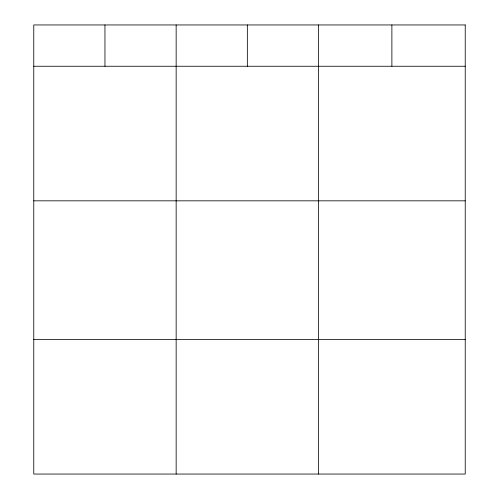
<?xml version="1.0" encoding="UTF-8"?>
<svg xmlns="http://www.w3.org/2000/svg" width="499" height="499" viewBox="0 0 499 499"><rect width="100%" height="100%" fill="white"/><g stroke="black" fill="none" stroke-linecap="round" stroke-linejoin="round"><path stroke-width="0.75" d="M33.77 66.255L465.23 66.255M33.77 200.829L465.23 200.829M33.77 339.476L465.23 339.476M391.883 24.95L391.883 66.255M318.53 24.95L318.53 474.05M247.342 24.95L247.342 66.255M176.153 24.95L176.153 474.05M104.958 24.95L104.958 66.255M465.23 24.95L33.77 24.95L33.77 474.05L465.23 474.05L465.23 24.95"/></g></svg>
